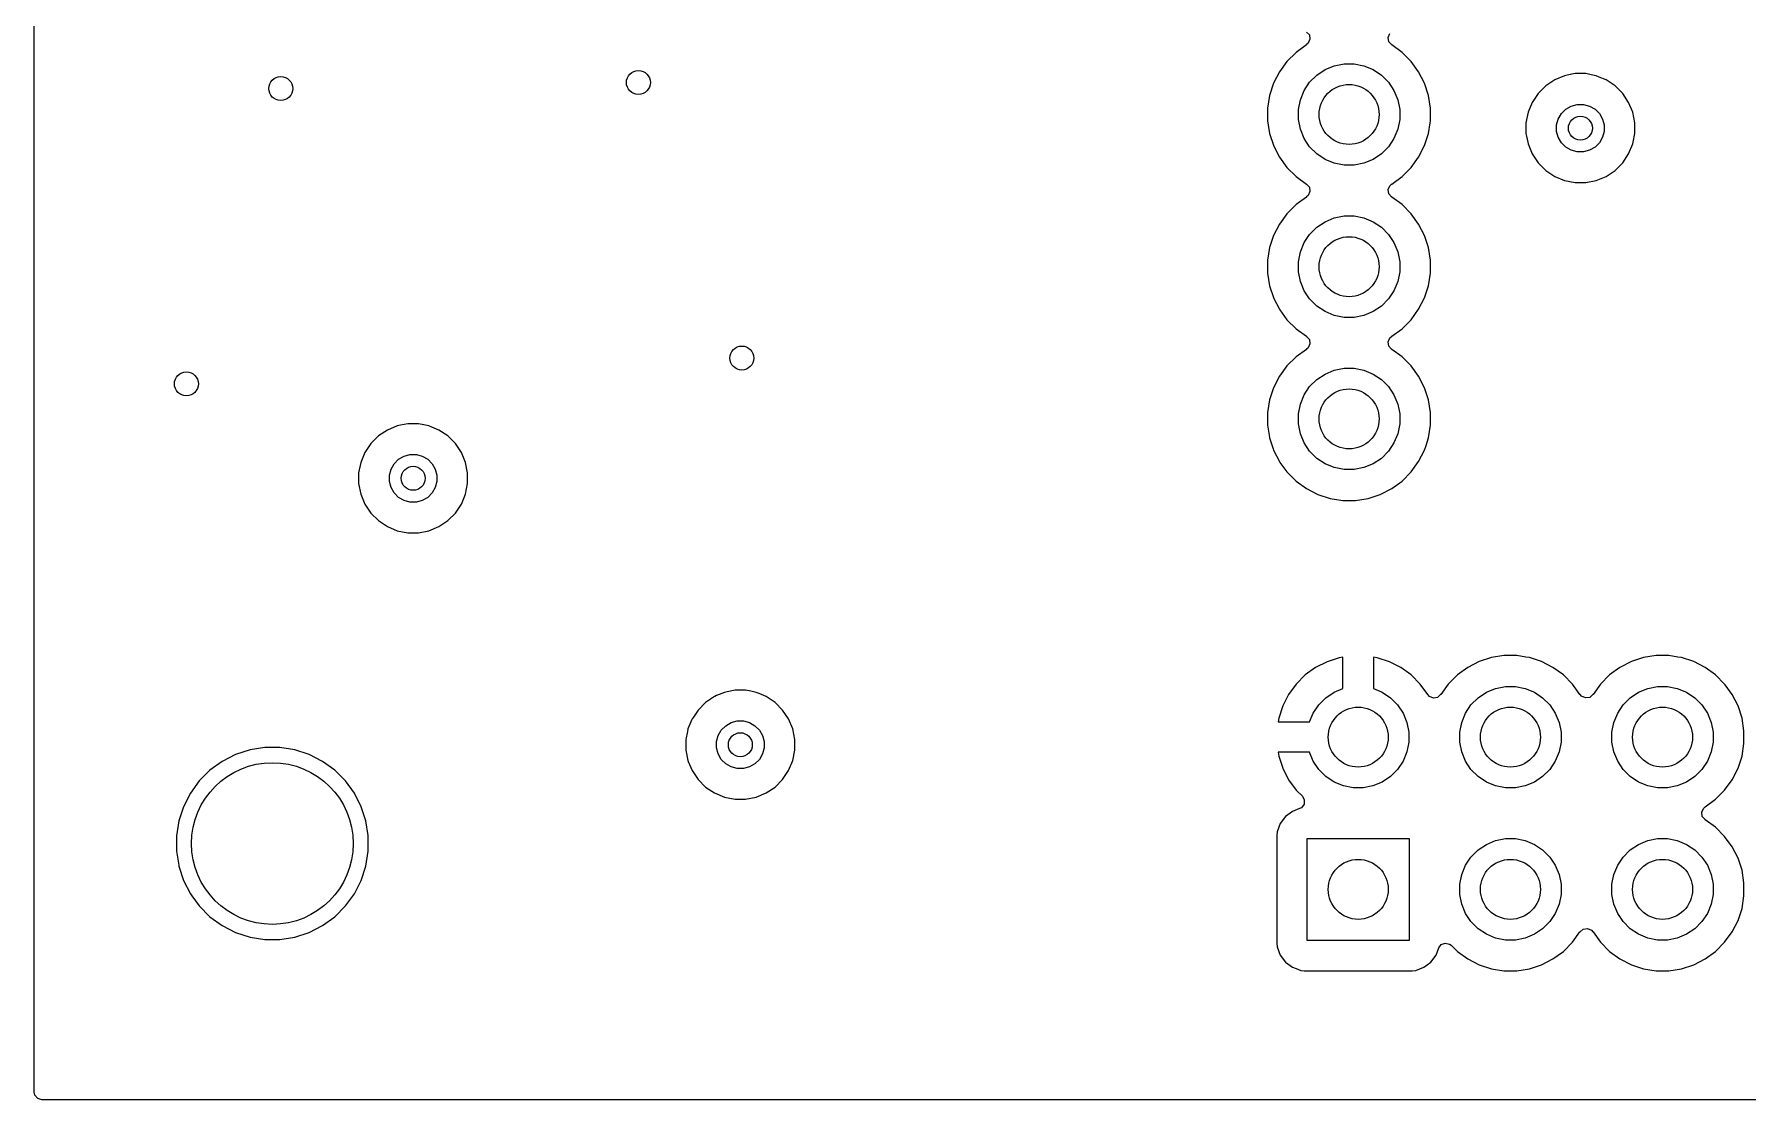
# Model space of a CAD drawing. Header units: inches. Extents: x 4.69 to 7.16, y -3.99 to -2.59.
# Drawn here: x 4.686 to 5.812, y -3.987 to -3.287 of the extents above; entities that cross this region are included whole.
import ezdxf

# ---------------------------------------------------------------- set-up
doc = ezdxf.new("R2010")
doc.units = ezdxf.units.IN
doc.header["$MEASUREMENT"] = 0
doc.layers.add('BLACK', color=250, linetype='CONTINUOUS')

msp = doc.modelspace()

# ---------------------------------------------------------------- linework, layer by layer
at = {"layer": 'BLACK', "linetype": 'CONTINUOUS'}
for p, q in [((4.686, -3.5755), (4.686, -3.1831)), ((5.5221, -3.2859), (5.5239, -3.2878)), ((5.5757, -3.2894), (5.5768, -3.2868)), ((5.522, -3.2943), (5.5152, -3.2992)), ((5.5221, -3.2941), (5.522, -3.2942)), ((5.522, -3.2942), (5.522, -3.2942)), ((5.522, -3.2942), (5.522, -3.2943)), ((5.5232, -3.2932), (5.5221, -3.2941)), ((5.5221, -3.2941), (5.5221, -3.2941)), ((5.5243, -3.2906), (5.5232, -3.2932)), ((5.5239, -3.2878), (5.5243, -3.2906)), ((5.5761, -3.2922), (5.5757, -3.2894)), ((5.5779, -3.2941), (5.5761, -3.2922)), ((5.578, -3.2942), (5.5779, -3.2941)), ((5.5779, -3.2941), (5.5779, -3.2941)), ((5.578, -3.2943), (5.578, -3.2942)), ((5.578, -3.2942), (5.578, -3.2942)), ((5.5848, -3.2992), (5.578, -3.2943)), ((5.578, -3.2943), (5.578, -3.2943)), ((5.5092, -3.3052), (5.5043, -3.312)), ((5.5152, -3.2992), (5.5092, -3.3052)), ((5.5092, -3.3052), (5.5092, -3.3052)), ((5.5152, -3.2992), (5.5152, -3.2992)), ((5.5342, -3.3105), (5.5403, -3.308)), ((5.5403, -3.308), (5.5467, -3.3067)), ((5.5467, -3.3067), (5.5533, -3.3067)), ((5.5533, -3.3067), (5.5597, -3.308)), ((5.5597, -3.308), (5.5658, -3.3105)), ((5.5908, -3.3052), (5.5848, -3.2992)), ((5.5848, -3.2992), (5.5848, -3.2992)), ((5.5848, -3.2992), (5.5848, -3.2992)), ((5.5957, -3.312), (5.5908, -3.3052)), ((5.5908, -3.3052), (5.5908, -3.3052)), ((5.5908, -3.3052), (5.5908, -3.3052)), ((5.5004, -3.3195), (5.4978, -3.3275)), ((5.5043, -3.312), (5.5004, -3.3195)), ((5.5004, -3.3195), (5.5004, -3.3195)), ((5.5205, -3.3242), (5.5241, -3.3188)), ((5.5241, -3.3188), (5.5288, -3.3141)), ((5.5288, -3.3141), (5.5342, -3.3105)), ((5.5658, -3.3105), (5.5712, -3.3141)), ((5.5712, -3.3141), (5.5759, -3.3188)), ((5.5759, -3.3188), (5.5795, -3.3242)), ((5.5996, -3.3195), (5.5957, -3.312)), ((5.6022, -3.3275), (5.5996, -3.3195)), ((5.6792, -3.3212), (5.6742, -3.3262)), ((5.6851, -3.3173), (5.6792, -3.3212)), ((5.6792, -3.3212), (5.6792, -3.3212)), ((5.6916, -3.3146), (5.6851, -3.3173)), ((5.6933, -3.3143), (5.6916, -3.3146)), ((5.6916, -3.3146), (5.6916, -3.3146)), ((5.6916, -3.3146), (5.6916, -3.3146)), ((5.6985, -3.3132), (5.6933, -3.3143)), ((5.7055, -3.3132), (5.6985, -3.3132)), ((5.6985, -3.3132), (5.6985, -3.3132)), ((5.709, -3.3139), (5.7055, -3.3132)), ((5.7055, -3.3132), (5.7055, -3.3132)), ((5.7124, -3.3146), (5.709, -3.3139)), ((5.7143, -3.3154), (5.7124, -3.3146)), ((5.7124, -3.3146), (5.7124, -3.3146)), ((5.7124, -3.3146), (5.7124, -3.3146)), ((5.7189, -3.3173), (5.7143, -3.3154)), ((5.7248, -3.3212), (5.7189, -3.3173)), ((5.7298, -3.3262), (5.7248, -3.3212)), ((5.4978, -3.3275), (5.4965, -3.3358)), ((5.4978, -3.3275), (5.4978, -3.3275)), ((5.4978, -3.3275), (5.4978, -3.3275)), ((5.5167, -3.3367), (5.518, -3.3303)), ((5.518, -3.3303), (5.5205, -3.3242)), ((5.5795, -3.3242), (5.582, -3.3303)), ((5.582, -3.3303), (5.5833, -3.3367)), ((5.6035, -3.3358), (5.6022, -3.3275)), ((5.6703, -3.3321), (5.6676, -3.3386)), ((5.6742, -3.3262), (5.6703, -3.3321)), ((5.6742, -3.3262), (5.6742, -3.3262)), ((5.7337, -3.3321), (5.7298, -3.3262)), ((5.7364, -3.3386), (5.7337, -3.3321)), ((5.4965, -3.3358), (5.4965, -3.3442)), ((5.5167, -3.3433), (5.5167, -3.3367)), ((5.518, -3.3497), (5.5167, -3.3433)), ((5.5833, -3.3433), (5.582, -3.3497)), ((5.5833, -3.3367), (5.5833, -3.3433)), ((5.6035, -3.3442), (5.6035, -3.3358)), ((5.6676, -3.3386), (5.6662, -3.3455)), ((5.6864, -3.3469), (5.6875, -3.343)), ((5.6875, -3.343), (5.6895, -3.3394)), ((5.6895, -3.3394), (5.6924, -3.3365)), ((5.6924, -3.3365), (5.696, -3.3345)), ((5.696, -3.3345), (5.6999, -3.3334)), ((5.6999, -3.3334), (5.7041, -3.3334)), ((5.7041, -3.3334), (5.708, -3.3345)), ((5.708, -3.3345), (5.7116, -3.3365)), ((5.7116, -3.3365), (5.7145, -3.3394)), ((5.7145, -3.3394), (5.7165, -3.343)), ((5.7165, -3.343), (5.7176, -3.3469)), ((5.7378, -3.3455), (5.7364, -3.3386)), ((5.4965, -3.3442), (5.4978, -3.3525)), ((5.4978, -3.3525), (5.4978, -3.3525)), ((5.4978, -3.3525), (5.5003, -3.3601)), ((5.5205, -3.3558), (5.518, -3.3497)), ((5.582, -3.3497), (5.5795, -3.3558)), ((5.5996, -3.3605), (5.6022, -3.3525)), ((5.6022, -3.3525), (5.6033, -3.3455)), ((5.6033, -3.3455), (5.6035, -3.3442)), ((5.6662, -3.3455), (5.6662, -3.3525)), ((5.6662, -3.3525), (5.6666, -3.3542)), ((5.6666, -3.3542), (5.6674, -3.3583)), ((5.6864, -3.3511), (5.6864, -3.3469)), ((5.6875, -3.355), (5.6864, -3.3511)), ((5.6895, -3.3586), (5.6875, -3.355)), ((5.7165, -3.355), (5.7145, -3.3586)), ((5.7176, -3.3511), (5.7165, -3.355)), ((5.7176, -3.3469), (5.7176, -3.3511)), ((5.7366, -3.3583), (5.7378, -3.3525)), ((5.7378, -3.3525), (5.7378, -3.3455)), ((5.5003, -3.3601), (5.5004, -3.3605)), ((5.5004, -3.3605), (5.5043, -3.368)), ((5.5241, -3.3612), (5.5205, -3.3558)), ((5.5288, -3.3659), (5.5241, -3.3612)), ((5.5342, -3.3695), (5.5288, -3.3659)), ((5.5712, -3.3659), (5.5658, -3.3695)), ((5.5759, -3.3612), (5.5712, -3.3659)), ((5.5795, -3.3558), (5.5759, -3.3612)), ((5.5957, -3.368), (5.5996, -3.3605)), ((5.6674, -3.3583), (5.6676, -3.3594)), ((5.6676, -3.3594), (5.6681, -3.3605)), ((5.6681, -3.3605), (5.6703, -3.3659)), ((5.6703, -3.3659), (5.6742, -3.3718)), ((5.6924, -3.3615), (5.6895, -3.3586)), ((5.696, -3.3635), (5.6924, -3.3615)), ((5.6999, -3.3646), (5.696, -3.3635)), ((5.7041, -3.3646), (5.6999, -3.3646)), ((5.708, -3.3635), (5.7041, -3.3646)), ((5.7116, -3.3615), (5.708, -3.3635)), ((5.7145, -3.3586), (5.7116, -3.3615)), ((5.7298, -3.3718), (5.7337, -3.3659)), ((5.7337, -3.3659), (5.7364, -3.3594)), ((5.7364, -3.3594), (5.7366, -3.3583)), ((5.5043, -3.368), (5.5092, -3.3748)), ((5.5092, -3.3748), (5.5092, -3.3748)), ((5.5092, -3.3748), (5.5092, -3.3748)), ((5.5092, -3.3748), (5.5152, -3.3808)), ((5.5403, -3.372), (5.5342, -3.3695)), ((5.5467, -3.3733), (5.5403, -3.372)), ((5.5533, -3.3733), (5.5467, -3.3733)), ((5.5597, -3.372), (5.5533, -3.3733)), ((5.5658, -3.3695), (5.5597, -3.372)), ((5.5848, -3.3808), (5.5908, -3.3748)), ((5.5908, -3.3748), (5.5957, -3.368)), ((5.6742, -3.3718), (5.6792, -3.3768)), ((5.6792, -3.3768), (5.6851, -3.3807)), ((5.7189, -3.3807), (5.7248, -3.3768)), ((5.7248, -3.3768), (5.7298, -3.3718)), ((5.5152, -3.3808), (5.5152, -3.3808)), ((5.5152, -3.3808), (5.5152, -3.3808)), ((5.5152, -3.3808), (5.522, -3.3857)), ((5.522, -3.3857), (5.522, -3.3857)), ((5.522, -3.3857), (5.522, -3.3858)), ((5.522, -3.3858), (5.522, -3.3858)), ((5.522, -3.3858), (5.5221, -3.3859)), ((5.5221, -3.3859), (5.5221, -3.3859)), ((5.5221, -3.3859), (5.5239, -3.3878)), ((5.5239, -3.3878), (5.5243, -3.3906)), ((5.5757, -3.3894), (5.5768, -3.3868)), ((5.5768, -3.3868), (5.5779, -3.3859)), ((5.5779, -3.3859), (5.578, -3.3858)), ((5.5779, -3.3859), (5.5779, -3.3859)), ((5.578, -3.3857), (5.5848, -3.3808)), ((5.578, -3.3858), (5.578, -3.3857)), ((5.578, -3.3857), (5.578, -3.3857)), ((5.578, -3.3858), (5.578, -3.3858)), ((5.6851, -3.3807), (5.6916, -3.3834)), ((5.6916, -3.3834), (5.6985, -3.3848)), ((5.6985, -3.3848), (5.6985, -3.3848)), ((5.6985, -3.3848), (5.7055, -3.3848)), ((5.7055, -3.3848), (5.7124, -3.3834)), ((5.7055, -3.3848), (5.7055, -3.3848)), ((5.7124, -3.3834), (5.7189, -3.3807)), ((5.5152, -3.3992), (5.5092, -3.4052)), ((5.522, -3.3943), (5.5152, -3.3992)), ((5.5152, -3.3992), (5.5152, -3.3992)), ((5.5221, -3.3941), (5.522, -3.3942)), ((5.522, -3.3942), (5.522, -3.3942)), ((5.522, -3.3942), (5.522, -3.3943)), ((5.5232, -3.3932), (5.5221, -3.3941)), ((5.5221, -3.3941), (5.5221, -3.3941)), ((5.5243, -3.3906), (5.5232, -3.3932)), ((5.5761, -3.3922), (5.5757, -3.3894)), ((5.5779, -3.3941), (5.5761, -3.3922)), ((5.578, -3.3942), (5.5779, -3.3941)), ((5.5779, -3.3941), (5.5779, -3.3941)), ((5.578, -3.3943), (5.578, -3.3942)), ((5.578, -3.3942), (5.578, -3.3942)), ((5.5848, -3.3992), (5.578, -3.3943)), ((5.578, -3.3943), (5.578, -3.3943)), ((5.5908, -3.4052), (5.5848, -3.3992)), ((5.5848, -3.3992), (5.5848, -3.3992)), ((5.5848, -3.3992), (5.5848, -3.3992)), ((5.5092, -3.4052), (5.5043, -3.412)), ((5.5092, -3.4052), (5.5092, -3.4052)), ((5.5288, -3.4141), (5.5342, -3.4105)), ((5.5342, -3.4105), (5.5403, -3.408)), ((5.5403, -3.408), (5.5467, -3.4067)), ((5.5467, -3.4067), (5.5533, -3.4067)), ((5.5533, -3.4067), (5.5597, -3.408)), ((5.5597, -3.408), (5.5658, -3.4105)), ((5.5658, -3.4105), (5.5712, -3.4141)), ((5.5957, -3.412), (5.5908, -3.4052)), ((5.5908, -3.4052), (5.5908, -3.4052)), ((5.5908, -3.4052), (5.5908, -3.4052)), ((5.5004, -3.4195), (5.4978, -3.4275)), ((5.5043, -3.412), (5.5004, -3.4195)), ((5.5004, -3.4195), (5.5004, -3.4195)), ((5.5205, -3.4242), (5.5241, -3.4188)), ((5.5241, -3.4188), (5.5288, -3.4141)), ((5.5712, -3.4141), (5.5759, -3.4188)), ((5.5759, -3.4188), (5.5795, -3.4242)), ((5.5996, -3.4195), (5.5957, -3.412)), ((5.6022, -3.4275), (5.5996, -3.4195)), ((5.4978, -3.4275), (5.4965, -3.4358)), ((5.4978, -3.4275), (5.4978, -3.4275)), ((5.4978, -3.4275), (5.4978, -3.4275)), ((5.5167, -3.4367), (5.518, -3.4303)), ((5.518, -3.4303), (5.5205, -3.4242)), ((5.5795, -3.4242), (5.582, -3.4303)), ((5.582, -3.4303), (5.5833, -3.4367)), ((5.6035, -3.4358), (5.6022, -3.4275)), ((5.4965, -3.4358), (5.4965, -3.4442)), ((5.4965, -3.4442), (5.4978, -3.4525)), ((5.5167, -3.4433), (5.5167, -3.4367)), ((5.518, -3.4497), (5.5167, -3.4433)), ((5.5833, -3.4433), (5.582, -3.4497)), ((5.5833, -3.4367), (5.5833, -3.4433)), ((5.6022, -3.4525), (5.6035, -3.4442)), ((5.6035, -3.4442), (5.6035, -3.4358)), ((5.4978, -3.4525), (5.4978, -3.4525)), ((5.4978, -3.4525), (5.5003, -3.4602)), ((5.5205, -3.4558), (5.518, -3.4497)), ((5.5241, -3.4612), (5.5205, -3.4558)), ((5.5795, -3.4558), (5.5759, -3.4612)), ((5.582, -3.4497), (5.5795, -3.4558)), ((5.5996, -3.4605), (5.6022, -3.4525)), ((5.5003, -3.4602), (5.5004, -3.4605)), ((5.5004, -3.4605), (5.5043, -3.468)), ((5.5288, -3.4659), (5.5241, -3.4612)), ((5.5342, -3.4695), (5.5288, -3.4659)), ((5.5712, -3.4659), (5.5658, -3.4695)), ((5.5759, -3.4612), (5.5712, -3.4659)), ((5.5957, -3.468), (5.5996, -3.4605)), ((5.5043, -3.468), (5.5043, -3.468)), ((5.5043, -3.468), (5.5044, -3.4683)), ((5.5044, -3.4683), (5.5092, -3.4748)), ((5.5092, -3.4748), (5.5092, -3.4748)), ((5.5092, -3.4748), (5.5092, -3.4748)), ((5.5092, -3.4748), (5.5152, -3.4808)), ((5.5403, -3.472), (5.5342, -3.4695)), ((5.5467, -3.4733), (5.5403, -3.472)), ((5.5533, -3.4733), (5.5467, -3.4733)), ((5.5597, -3.472), (5.5533, -3.4733)), ((5.5658, -3.4695), (5.5597, -3.472)), ((5.5848, -3.4808), (5.5908, -3.4748)), ((5.5908, -3.4748), (5.5957, -3.468)), ((5.5152, -3.4808), (5.5152, -3.4808)), ((5.5152, -3.4808), (5.5152, -3.4808)), ((5.5152, -3.4808), (5.522, -3.4857)), ((5.522, -3.4857), (5.522, -3.4857)), ((5.522, -3.4857), (5.522, -3.4858)), ((5.522, -3.4858), (5.522, -3.4858)), ((5.522, -3.4858), (5.5221, -3.4859)), ((5.5221, -3.4859), (5.5221, -3.4859)), ((5.5221, -3.4859), (5.5239, -3.4878)), ((5.5239, -3.4878), (5.5243, -3.4906)), ((5.5757, -3.4894), (5.5768, -3.4868)), ((5.5761, -3.4922), (5.5757, -3.4894)), ((5.5768, -3.4868), (5.5779, -3.4859)), ((5.5779, -3.4859), (5.578, -3.4858)), ((5.5779, -3.4859), (5.5779, -3.4859)), ((5.578, -3.4857), (5.5848, -3.4808)), ((5.578, -3.4858), (5.578, -3.4857)), ((5.578, -3.4857), (5.578, -3.4857)), ((5.578, -3.4858), (5.578, -3.4858)), ((5.5152, -3.4992), (5.5092, -3.5052)), ((5.522, -3.4943), (5.5152, -3.4992)), ((5.5152, -3.4992), (5.5152, -3.4992)), ((5.5221, -3.4941), (5.522, -3.4942)), ((5.522, -3.4942), (5.522, -3.4942)), ((5.522, -3.4942), (5.522, -3.4943)), ((5.5232, -3.4932), (5.5221, -3.4941)), ((5.5221, -3.4941), (5.5221, -3.4941)), ((5.5243, -3.4906), (5.5232, -3.4932)), ((5.5779, -3.4941), (5.5761, -3.4922)), ((5.578, -3.4942), (5.5779, -3.4941)), ((5.5779, -3.4941), (5.5779, -3.4941)), ((5.578, -3.4943), (5.578, -3.4942)), ((5.578, -3.4942), (5.578, -3.4942)), ((5.5848, -3.4992), (5.578, -3.4943)), ((5.578, -3.4943), (5.578, -3.4943)), ((5.5908, -3.5052), (5.5848, -3.4992)), ((5.5848, -3.4992), (5.5848, -3.4992)), ((5.5848, -3.4992), (5.5848, -3.4992)), ((5.5043, -3.512), (5.5004, -3.5195)), ((5.5092, -3.5052), (5.5043, -3.512)), ((5.5092, -3.5052), (5.5092, -3.5052)), ((5.5288, -3.5141), (5.5342, -3.5105)), ((5.5342, -3.5105), (5.5403, -3.508)), ((5.5403, -3.508), (5.5467, -3.5067)), ((5.5467, -3.5067), (5.5533, -3.5067)), ((5.5533, -3.5067), (5.5597, -3.508)), ((5.5597, -3.508), (5.5658, -3.5105)), ((5.5658, -3.5105), (5.5712, -3.5141)), ((5.5957, -3.512), (5.5908, -3.5052)), ((5.5908, -3.5052), (5.5908, -3.5052)), ((5.5908, -3.5052), (5.5908, -3.5052)), ((5.5996, -3.5195), (5.5957, -3.512)), ((5.5004, -3.5195), (5.4978, -3.5275)), ((5.5004, -3.5195), (5.5004, -3.5195)), ((5.5205, -3.5242), (5.5241, -3.5188)), ((5.5241, -3.5188), (5.5288, -3.5141)), ((5.5712, -3.5141), (5.5759, -3.5188)), ((5.5759, -3.5188), (5.5795, -3.5242)), ((5.6022, -3.5275), (5.5996, -3.5195)), ((5.4978, -3.5275), (5.4965, -3.5358)), ((5.4978, -3.5275), (5.4978, -3.5275)), ((5.4978, -3.5275), (5.4978, -3.5275)), ((5.5167, -3.5367), (5.518, -3.5303)), ((5.518, -3.5303), (5.5205, -3.5242)), ((5.5795, -3.5242), (5.582, -3.5303)), ((5.582, -3.5303), (5.5833, -3.5367)), ((5.6035, -3.5358), (5.6022, -3.5275)), ((4.9246, -3.5446), (4.9181, -3.5473)), ((4.9266, -3.5442), (4.9246, -3.5446)), ((4.9246, -3.5446), (4.9246, -3.5446)), ((4.9246, -3.5446), (4.9246, -3.5446)), ((4.9315, -3.5432), (4.9266, -3.5442)), ((4.9385, -3.5432), (4.9315, -3.5432)), ((4.9315, -3.5432), (4.9315, -3.5432)), ((4.942, -3.5439), (4.9385, -3.5432)), ((4.9385, -3.5432), (4.9385, -3.5432)), ((4.9454, -3.5446), (4.942, -3.5439)), ((4.9473, -3.5454), (4.9454, -3.5446)), ((4.9454, -3.5446), (4.9454, -3.5446)), ((4.9454, -3.5446), (4.9454, -3.5446)), ((4.9519, -3.5473), (4.9473, -3.5454)), ((5.4965, -3.5358), (5.4965, -3.5442)), ((5.4965, -3.5442), (5.4975, -3.5506)), ((5.5167, -3.5433), (5.5167, -3.5367)), ((5.518, -3.5497), (5.5167, -3.5433)), ((5.5833, -3.5433), (5.582, -3.5497)), ((5.5833, -3.5367), (5.5833, -3.5433)), ((5.6022, -3.5525), (5.6035, -3.5442)), ((5.6035, -3.5442), (5.6035, -3.5358)), ((4.9072, -3.5562), (4.9033, -3.5621)), ((4.9122, -3.5512), (4.9072, -3.5562)), ((4.9072, -3.5562), (4.9072, -3.5562)), ((4.9181, -3.5473), (4.9122, -3.5512)), ((4.9122, -3.5512), (4.9122, -3.5512)), ((4.9578, -3.5512), (4.9519, -3.5473)), ((4.9628, -3.5562), (4.9578, -3.5512)), ((4.9667, -3.5621), (4.9628, -3.5562)), ((5.4975, -3.5506), (5.4978, -3.5525)), ((5.4978, -3.5525), (5.5001, -3.5596)), ((5.5205, -3.5558), (5.518, -3.5497)), ((5.5241, -3.5612), (5.5205, -3.5558)), ((5.5795, -3.5558), (5.5759, -3.5612)), ((5.582, -3.5497), (5.5795, -3.5558)), ((5.5996, -3.5605), (5.6006, -3.5575)), ((5.6006, -3.5575), (5.6022, -3.5525)), ((4.9006, -3.5686), (4.8992, -3.5755)), ((4.9033, -3.5621), (4.9006, -3.5686)), ((4.9225, -3.5694), (4.9254, -3.5665)), ((4.9254, -3.5665), (4.929, -3.5645)), ((4.929, -3.5645), (4.9329, -3.5634)), ((4.9329, -3.5634), (4.9371, -3.5634)), ((4.9371, -3.5634), (4.941, -3.5645)), ((4.941, -3.5645), (4.9446, -3.5665)), ((4.9446, -3.5665), (4.9475, -3.5694)), ((4.9694, -3.5686), (4.9667, -3.5621)), ((4.9708, -3.5755), (4.9694, -3.5686)), ((5.5001, -3.5596), (5.5004, -3.5605)), ((5.5004, -3.5605), (5.5043, -3.568)), ((5.5043, -3.568), (5.5043, -3.568)), ((5.5043, -3.568), (5.5046, -3.5686)), ((5.5046, -3.5686), (5.5092, -3.5748)), ((5.5288, -3.5659), (5.5241, -3.5612)), ((5.5342, -3.5695), (5.5288, -3.5659)), ((5.5712, -3.5659), (5.5658, -3.5695)), ((5.5759, -3.5612), (5.5712, -3.5659)), ((5.5908, -3.5748), (5.5957, -3.568)), ((5.5957, -3.568), (5.5996, -3.5605)), ((4.686, -3.6785), (4.686, -3.5755)), ((4.8992, -3.5755), (4.8992, -3.5825)), ((4.8992, -3.5755), (4.8992, -3.5755)), ((4.9194, -3.5769), (4.9205, -3.573)), ((4.9194, -3.5811), (4.9194, -3.5769)), ((4.9205, -3.573), (4.9225, -3.5694)), ((4.9475, -3.5694), (4.9495, -3.573)), ((4.9495, -3.573), (4.9506, -3.5769)), ((4.9506, -3.5769), (4.9506, -3.5811)), ((4.9708, -3.5825), (4.9708, -3.5755)), ((5.5092, -3.5748), (5.5092, -3.5748)), ((5.5092, -3.5748), (5.5092, -3.5748)), ((5.5092, -3.5748), (5.5152, -3.5808)), ((5.5403, -3.572), (5.5342, -3.5695)), ((5.5467, -3.5733), (5.5403, -3.572)), ((5.5533, -3.5733), (5.5467, -3.5733)), ((5.5597, -3.572), (5.5533, -3.5733)), ((5.5658, -3.5695), (5.5597, -3.572)), ((5.5848, -3.5808), (5.5908, -3.5748)), ((4.8992, -3.5825), (4.9006, -3.5894)), ((4.9006, -3.5894), (4.9033, -3.5959)), ((4.9205, -3.585), (4.9194, -3.5811)), ((4.9225, -3.5886), (4.9205, -3.585)), ((4.9254, -3.5915), (4.9225, -3.5886)), ((4.929, -3.5935), (4.9254, -3.5915)), ((4.9446, -3.5915), (4.941, -3.5935)), ((4.9475, -3.5886), (4.9446, -3.5915)), ((4.9495, -3.585), (4.9475, -3.5886)), ((4.9506, -3.5811), (4.9495, -3.585)), ((4.9667, -3.5959), (4.9694, -3.5894)), ((4.9694, -3.5894), (4.9708, -3.5825)), ((5.5152, -3.5808), (5.5152, -3.5808)), ((5.5152, -3.5808), (5.5152, -3.5808)), ((5.5152, -3.5808), (5.522, -3.5857)), ((5.522, -3.5857), (5.5295, -3.5896)), ((5.5295, -3.5896), (5.5375, -3.5922)), ((5.5625, -3.5922), (5.5705, -3.5896)), ((5.5705, -3.5896), (5.578, -3.5857)), ((5.578, -3.5857), (5.5848, -3.5808)), ((4.9033, -3.5959), (4.9072, -3.6018)), ((4.9072, -3.6018), (4.9122, -3.6068)), ((4.9329, -3.5946), (4.929, -3.5935)), ((4.9371, -3.5946), (4.9329, -3.5946)), ((4.941, -3.5935), (4.9371, -3.5946)), ((4.9581, -3.6065), (4.9628, -3.6018)), ((4.9628, -3.6018), (4.9667, -3.5959)), ((5.5375, -3.5922), (5.5375, -3.5922)), ((5.5375, -3.5922), (5.5375, -3.5922)), ((5.5375, -3.5922), (5.5458, -3.5935)), ((5.5458, -3.5935), (5.5458, -3.5935)), ((5.5458, -3.5935), (5.5542, -3.5935)), ((5.5542, -3.5935), (5.5625, -3.5922)), ((5.5542, -3.5935), (5.5542, -3.5935)), ((4.9122, -3.6068), (4.9181, -3.6107)), ((4.9181, -3.6107), (4.9246, -3.6134)), ((4.9246, -3.6134), (4.9315, -3.6148)), ((4.9385, -3.6148), (4.9454, -3.6134)), ((4.9454, -3.6134), (4.9519, -3.6107)), ((4.9519, -3.6107), (4.9578, -3.6068)), ((4.9578, -3.6068), (4.9581, -3.6065)), ((4.9315, -3.6148), (4.9315, -3.6148)), ((4.9315, -3.6148), (4.9385, -3.6148)), ((4.9385, -3.6148), (4.9385, -3.6148)), ((4.686, -3.7505), (4.686, -3.6785)), ((5.528, -3.7033), (5.5212, -3.7082)), ((5.5355, -3.6995), (5.528, -3.7033)), ((5.5435, -3.6969), (5.5355, -3.6995)), ((5.5355, -3.6995), (5.5355, -3.6995)), ((5.546, -3.6965), (5.5435, -3.6969)), ((5.546, -3.7171), (5.546, -3.6965)), ((5.5685, -3.6969), (5.566, -3.6965)), ((5.566, -3.6965), (5.566, -3.7171)), ((5.5765, -3.6995), (5.5685, -3.6969)), ((5.584, -3.7033), (5.5765, -3.6995)), ((5.5765, -3.6995), (5.5765, -3.6995)), ((5.5908, -3.7082), (5.584, -3.7033)), ((5.628, -3.7033), (5.6212, -3.7082)), ((5.6355, -3.6994), (5.628, -3.7033)), ((5.6435, -3.6968), (5.6355, -3.6994)), ((5.6355, -3.6994), (5.6355, -3.6994)), ((5.6518, -3.6955), (5.6435, -3.6968)), ((5.6435, -3.6968), (5.6435, -3.6968)), ((5.6602, -3.6955), (5.6518, -3.6955)), ((5.6661, -3.6965), (5.6602, -3.6955)), ((5.6685, -3.6968), (5.6661, -3.6965)), ((5.6765, -3.6994), (5.6685, -3.6968)), ((5.6685, -3.6968), (5.6685, -3.6968)), ((5.684, -3.7033), (5.6765, -3.6994)), ((5.6765, -3.6994), (5.6765, -3.6994)), ((5.6765, -3.6994), (5.6765, -3.6994)), ((5.6908, -3.7082), (5.684, -3.7033)), ((5.728, -3.7033), (5.7212, -3.7082)), ((5.7355, -3.6994), (5.728, -3.7033)), ((5.7435, -3.6968), (5.7355, -3.6994)), ((5.7355, -3.6994), (5.7355, -3.6994)), ((5.7518, -3.6955), (5.7435, -3.6968)), ((5.7435, -3.6968), (5.7435, -3.6968)), ((5.7602, -3.6955), (5.7518, -3.6955)), ((5.7661, -3.6965), (5.7602, -3.6955)), ((5.7685, -3.6968), (5.7661, -3.6965)), ((5.7765, -3.6994), (5.7685, -3.6968)), ((5.7685, -3.6968), (5.7685, -3.6968)), ((5.784, -3.7033), (5.7765, -3.6994)), ((5.7765, -3.6994), (5.7765, -3.6994)), ((5.7765, -3.6994), (5.7765, -3.6994)), ((5.7908, -3.7082), (5.784, -3.7033)), ((5.5152, -3.7142), (5.5103, -3.721)), ((5.5212, -3.7082), (5.5152, -3.7142)), ((5.5968, -3.7142), (5.5908, -3.7082)), ((5.6017, -3.721), (5.5968, -3.7142)), ((5.6152, -3.7142), (5.6103, -3.721)), ((5.6212, -3.7082), (5.6152, -3.7142)), ((5.6152, -3.7142), (5.6152, -3.7142)), ((5.6212, -3.7082), (5.6212, -3.7082)), ((5.6968, -3.7142), (5.6908, -3.7082)), ((5.6908, -3.7082), (5.6908, -3.7082)), ((5.6908, -3.7082), (5.6908, -3.7082)), ((5.7017, -3.721), (5.6968, -3.7142)), ((5.6968, -3.7142), (5.6968, -3.7142)), ((5.6968, -3.7142), (5.6968, -3.7142)), ((5.7152, -3.7142), (5.7103, -3.721)), ((5.7212, -3.7082), (5.7152, -3.7142)), ((5.7152, -3.7142), (5.7152, -3.7142)), ((5.7212, -3.7082), (5.7212, -3.7082)), ((5.7968, -3.7142), (5.7908, -3.7082)), ((5.7908, -3.7082), (5.7908, -3.7082)), ((5.7908, -3.7082), (5.7908, -3.7082)), ((5.7971, -3.7146), (5.7968, -3.7142)), ((5.7968, -3.7142), (5.7968, -3.7142)), ((5.7968, -3.7142), (5.7968, -3.7142)), ((5.8017, -3.721), (5.7971, -3.7146)), ((5.1272, -3.7262), (5.1222, -3.7312)), ((5.1331, -3.7223), (5.1272, -3.7262)), ((5.1272, -3.7262), (5.1272, -3.7262)), ((5.1332, -3.7223), (5.1331, -3.7223)), ((5.1344, -3.7217), (5.1332, -3.7223)), ((5.1396, -3.7196), (5.1344, -3.7217)), ((5.1413, -3.7193), (5.1396, -3.7196)), ((5.1396, -3.7196), (5.1396, -3.7196)), ((5.1396, -3.7196), (5.1396, -3.7196)), ((5.1465, -3.7182), (5.1413, -3.7193)), ((5.1535, -3.7182), (5.1465, -3.7182)), ((5.1465, -3.7182), (5.1465, -3.7182)), ((5.157, -3.7189), (5.1535, -3.7182)), ((5.1535, -3.7182), (5.1535, -3.7182)), ((5.1604, -3.7196), (5.157, -3.7189)), ((5.1623, -3.7204), (5.1604, -3.7196)), ((5.1604, -3.7196), (5.1604, -3.7196)), ((5.1604, -3.7196), (5.1604, -3.7196)), ((5.1669, -3.7223), (5.1623, -3.7204)), ((5.1728, -3.7262), (5.1669, -3.7223)), ((5.1778, -3.7312), (5.1728, -3.7262)), ((5.5103, -3.721), (5.5065, -3.7285)), ((5.5301, -3.7278), (5.5348, -3.7231)), ((5.5348, -3.7231), (5.5402, -3.7195)), ((5.5402, -3.7195), (5.546, -3.7171)), ((5.566, -3.7171), (5.5718, -3.7195)), ((5.5718, -3.7195), (5.5772, -3.7231)), ((5.5772, -3.7231), (5.5819, -3.7278)), ((5.6018, -3.721), (5.6017, -3.721)), ((5.6018, -3.7211), (5.6018, -3.721)), ((5.6028, -3.7223), (5.6018, -3.7211)), ((5.6018, -3.7211), (5.6018, -3.7211)), ((5.6018, -3.7211), (5.6018, -3.7211)), ((5.6054, -3.7234), (5.6028, -3.7223)), ((5.6081, -3.7229), (5.6054, -3.7234)), ((5.6101, -3.7211), (5.6081, -3.7229)), ((5.6102, -3.721), (5.6101, -3.7211)), ((5.6101, -3.7211), (5.6101, -3.7211)), ((5.6103, -3.721), (5.6102, -3.721)), ((5.6102, -3.721), (5.6102, -3.721)), ((5.6301, -3.7278), (5.6348, -3.7231)), ((5.6348, -3.7231), (5.6402, -3.7195)), ((5.6402, -3.7195), (5.6463, -3.717)), ((5.6463, -3.717), (5.6527, -3.7157)), ((5.6527, -3.7157), (5.6593, -3.7157)), ((5.6593, -3.7157), (5.6657, -3.717)), ((5.6657, -3.717), (5.6718, -3.7195)), ((5.6718, -3.7195), (5.6772, -3.7231)), ((5.6772, -3.7231), (5.6819, -3.7278)), ((5.7018, -3.721), (5.7017, -3.721)), ((5.7017, -3.721), (5.7017, -3.721)), ((5.7019, -3.7211), (5.7018, -3.721)), ((5.7018, -3.721), (5.7018, -3.721)), ((5.7028, -3.7222), (5.7019, -3.7211)), ((5.7019, -3.7211), (5.7019, -3.7211)), ((5.7054, -3.7233), (5.7028, -3.7222)), ((5.7082, -3.7229), (5.7054, -3.7233)), ((5.7101, -3.7211), (5.7082, -3.7229)), ((5.7102, -3.721), (5.7101, -3.7211)), ((5.7101, -3.7211), (5.7101, -3.7211)), ((5.7103, -3.721), (5.7102, -3.721)), ((5.7102, -3.721), (5.7102, -3.721)), ((5.7301, -3.7278), (5.7348, -3.7231)), ((5.7348, -3.7231), (5.7402, -3.7195)), ((5.7402, -3.7195), (5.7463, -3.717)), ((5.7463, -3.717), (5.7527, -3.7157)), ((5.7527, -3.7157), (5.7593, -3.7157)), ((5.7593, -3.7157), (5.7657, -3.717)), ((5.7657, -3.717), (5.7718, -3.7195)), ((5.7718, -3.7195), (5.7772, -3.7231)), ((5.7772, -3.7231), (5.7819, -3.7278)), ((5.8056, -3.7285), (5.8017, -3.721)), ((5.1181, -3.7375), (5.1156, -3.7436)), ((5.1183, -3.7371), (5.1181, -3.7375)), ((5.1187, -3.7365), (5.1183, -3.7371)), ((5.1222, -3.7312), (5.1187, -3.7365)), ((5.1222, -3.7312), (5.1222, -3.7312)), ((5.1817, -3.7371), (5.1778, -3.7312)), ((5.1844, -3.7436), (5.1817, -3.7371)), ((5.5039, -3.7365), (5.5035, -3.739)), ((5.5065, -3.7285), (5.5039, -3.7365)), ((5.5065, -3.7285), (5.5065, -3.7285)), ((5.5241, -3.739), (5.5265, -3.7332)), ((5.5265, -3.7332), (5.5301, -3.7278)), ((5.5819, -3.7278), (5.5855, -3.7332)), ((5.5855, -3.7332), (5.588, -3.7393)), ((5.624, -3.7393), (5.6265, -3.7332)), ((5.6265, -3.7332), (5.6301, -3.7278)), ((5.6819, -3.7278), (5.6855, -3.7332)), ((5.6855, -3.7332), (5.688, -3.7393)), ((5.724, -3.7393), (5.7265, -3.7332)), ((5.7265, -3.7332), (5.7301, -3.7278)), ((5.7819, -3.7278), (5.7855, -3.7332)), ((5.7855, -3.7332), (5.788, -3.7393)), ((5.8082, -3.7365), (5.8056, -3.7285)), ((5.8095, -3.7448), (5.8082, -3.7365)), ((5.1153, -3.7453), (5.1142, -3.7505)), ((5.1156, -3.7436), (5.1153, -3.7453)), ((5.1156, -3.7436), (5.1156, -3.7436)), ((5.1156, -3.7436), (5.1156, -3.7436)), ((5.1344, -3.7519), (5.1355, -3.748)), ((5.1355, -3.748), (5.1375, -3.7444)), ((5.1375, -3.7444), (5.1404, -3.7415)), ((5.1404, -3.7415), (5.144, -3.7395)), ((5.144, -3.7395), (5.1479, -3.7384)), ((5.1479, -3.7384), (5.1521, -3.7384)), ((5.1521, -3.7384), (5.156, -3.7395)), ((5.156, -3.7395), (5.1596, -3.7415)), ((5.1596, -3.7415), (5.1625, -3.7444)), ((5.1625, -3.7444), (5.1645, -3.748)), ((5.1645, -3.748), (5.1656, -3.7519)), ((5.1858, -3.7505), (5.1844, -3.7436)), ((5.5035, -3.739), (5.5241, -3.739)), ((5.588, -3.7393), (5.5893, -3.7457)), ((5.5893, -3.7457), (5.5893, -3.7523)), ((5.6227, -3.7457), (5.624, -3.7393)), ((5.6227, -3.7523), (5.6227, -3.7457)), ((5.688, -3.7393), (5.6893, -3.7457)), ((5.6893, -3.7457), (5.6893, -3.7523)), ((5.7227, -3.7457), (5.724, -3.7393)), ((5.7227, -3.7523), (5.7227, -3.7457)), ((5.788, -3.7393), (5.7893, -3.7457)), ((5.7893, -3.7457), (5.7893, -3.7523)), ((5.8095, -3.7532), (5.8095, -3.7448)), ((4.686, -3.8139), (4.686, -3.7505)), ((4.8183, -3.7605), (4.8095, -3.765)), ((4.8278, -3.7574), (4.8183, -3.7605)), ((4.8183, -3.7605), (4.8183, -3.7605)), ((4.8376, -3.7559), (4.8278, -3.7574)), ((4.8278, -3.7574), (4.8278, -3.7574)), ((4.8475, -3.7559), (4.8376, -3.7559)), ((4.8573, -3.7574), (4.8475, -3.7559)), ((4.8667, -3.7605), (4.8573, -3.7574)), ((4.8573, -3.7574), (4.8573, -3.7574)), ((4.8573, -3.7574), (4.8573, -3.7574)), ((4.8755, -3.765), (4.8667, -3.7605)), ((4.8667, -3.7605), (4.8667, -3.7605)), ((4.8667, -3.7605), (4.8667, -3.7605)), ((5.1142, -3.7505), (5.1142, -3.7575)), ((5.1142, -3.7575), (5.1156, -3.7644)), ((5.1344, -3.7561), (5.1344, -3.7519)), ((5.1355, -3.76), (5.1344, -3.7561)), ((5.1375, -3.7636), (5.1355, -3.76)), ((5.1645, -3.76), (5.1625, -3.7636)), ((5.1656, -3.7561), (5.1645, -3.76)), ((5.1656, -3.7519), (5.1656, -3.7561)), ((5.1844, -3.7644), (5.1858, -3.7575)), ((5.1858, -3.7575), (5.1858, -3.7505)), ((5.5241, -3.759), (5.5035, -3.759)), ((5.5035, -3.759), (5.5039, -3.7615)), ((5.5265, -3.7648), (5.5241, -3.759)), ((5.588, -3.7587), (5.5855, -3.7648)), ((5.5893, -3.7523), (5.588, -3.7587)), ((5.624, -3.7587), (5.6227, -3.7523)), ((5.6265, -3.7648), (5.624, -3.7587)), ((5.688, -3.7587), (5.6855, -3.7648)), ((5.6893, -3.7523), (5.688, -3.7587)), ((5.724, -3.7587), (5.7227, -3.7523)), ((5.7265, -3.7648), (5.724, -3.7587)), ((5.788, -3.7587), (5.7855, -3.7648)), ((5.7893, -3.7523), (5.788, -3.7587)), ((5.8082, -3.7615), (5.8095, -3.7532)), ((4.8015, -3.7708), (4.7945, -3.7778)), ((4.8095, -3.765), (4.8015, -3.7708)), ((4.8015, -3.7708), (4.8015, -3.7708)), ((4.8836, -3.7708), (4.8755, -3.765)), ((4.8906, -3.7778), (4.8836, -3.7708)), ((4.8836, -3.7708), (4.8836, -3.7708)), ((4.8836, -3.7708), (4.8836, -3.7708)), ((5.1156, -3.7644), (5.1158, -3.765)), ((5.1158, -3.765), (5.1183, -3.7709)), ((5.1183, -3.7709), (5.1222, -3.7768)), ((5.1404, -3.7665), (5.1375, -3.7636)), ((5.144, -3.7685), (5.1404, -3.7665)), ((5.1479, -3.7696), (5.144, -3.7685)), ((5.1521, -3.7696), (5.1479, -3.7696)), ((5.156, -3.7685), (5.1521, -3.7696)), ((5.1596, -3.7665), (5.156, -3.7685)), ((5.1625, -3.7636), (5.1596, -3.7665)), ((5.1778, -3.7768), (5.1817, -3.7709)), ((5.1817, -3.7709), (5.1844, -3.7644)), ((5.5039, -3.7615), (5.5065, -3.7695)), ((5.5065, -3.7695), (5.5065, -3.7695)), ((5.5065, -3.7695), (5.5103, -3.777)), ((5.5301, -3.7702), (5.5265, -3.7648)), ((5.5348, -3.7749), (5.5301, -3.7702)), ((5.5819, -3.7702), (5.5772, -3.7749)), ((5.5855, -3.7648), (5.5819, -3.7702)), ((5.6301, -3.7702), (5.6265, -3.7648)), ((5.6348, -3.7749), (5.6301, -3.7702)), ((5.6819, -3.7702), (5.6772, -3.7749)), ((5.6855, -3.7648), (5.6819, -3.7702)), ((5.7301, -3.7702), (5.7265, -3.7648)), ((5.7348, -3.7749), (5.7301, -3.7702)), ((5.7819, -3.7702), (5.7772, -3.7749)), ((5.7855, -3.7648), (5.7819, -3.7702)), ((5.8017, -3.777), (5.8056, -3.7695)), ((5.8056, -3.7695), (5.8082, -3.7615)), ((4.7945, -3.7778), (4.7886, -3.7859)), ((4.7945, -3.7778), (4.7945, -3.7778)), ((4.8964, -3.7859), (4.8906, -3.7778)), ((4.8906, -3.7778), (4.8906, -3.7778)), ((4.8906, -3.7778), (4.8906, -3.7778)), ((5.1222, -3.7768), (5.1272, -3.7818)), ((5.1272, -3.7818), (5.1331, -3.7857)), ((5.1669, -3.7857), (5.1728, -3.7818)), ((5.1728, -3.7818), (5.1778, -3.7768)), ((5.5103, -3.777), (5.5152, -3.7838)), ((5.5402, -3.7785), (5.5348, -3.7749)), ((5.5463, -3.781), (5.5402, -3.7785)), ((5.5527, -3.7823), (5.5463, -3.781)), ((5.5593, -3.7823), (5.5527, -3.7823)), ((5.5657, -3.781), (5.5593, -3.7823)), ((5.5718, -3.7785), (5.5657, -3.781)), ((5.5772, -3.7749), (5.5718, -3.7785)), ((5.6402, -3.7785), (5.6348, -3.7749)), ((5.6463, -3.781), (5.6402, -3.7785)), ((5.6527, -3.7823), (5.6463, -3.781)), ((5.6593, -3.7823), (5.6527, -3.7823)), ((5.6657, -3.781), (5.6593, -3.7823)), ((5.6718, -3.7785), (5.6657, -3.781)), ((5.6772, -3.7749), (5.6718, -3.7785)), ((5.7402, -3.7785), (5.7348, -3.7749)), ((5.7463, -3.781), (5.7402, -3.7785)), ((5.7527, -3.7823), (5.7463, -3.781)), ((5.7593, -3.7823), (5.7527, -3.7823)), ((5.7657, -3.781), (5.7593, -3.7823)), ((5.7718, -3.7785), (5.7657, -3.781)), ((5.7772, -3.7749), (5.7718, -3.7785)), ((5.7968, -3.7838), (5.8017, -3.777)), ((4.7886, -3.7859), (4.7841, -3.7947)), ((4.9009, -3.7947), (4.8964, -3.7859)), ((5.1331, -3.7857), (5.1396, -3.7884)), ((5.1396, -3.7884), (5.1465, -3.7898)), ((5.1465, -3.7898), (5.1465, -3.7898)), ((5.1465, -3.7898), (5.1535, -3.7898)), ((5.1535, -3.7898), (5.1604, -3.7884)), ((5.1535, -3.7898), (5.1535, -3.7898)), ((5.1604, -3.7884), (5.1669, -3.7857)), ((5.5152, -3.7838), (5.5193, -3.7879)), ((5.5204, -3.7931), (5.5187, -3.7954)), ((5.5193, -3.7879), (5.5206, -3.7903)), ((5.5206, -3.7903), (5.5204, -3.7931)), ((5.784, -3.7947), (5.7908, -3.7898)), ((5.7908, -3.7898), (5.7968, -3.7838)), ((4.7811, -3.8041), (4.7795, -3.8139)), ((4.7841, -3.7947), (4.7811, -3.8041)), ((4.7811, -3.8041), (4.7811, -3.8041)), ((4.7811, -3.8041), (4.7811, -3.8041)), ((4.7841, -3.7947), (4.7841, -3.7947)), ((4.904, -3.8041), (4.9009, -3.7947)), ((4.9055, -3.8136), (4.904, -3.8041)), ((5.5082, -3.8012), (5.5048, -3.8058)), ((5.5128, -3.7978), (5.5082, -3.8012)), ((5.5175, -3.796), (5.5128, -3.7978)), ((5.5128, -3.7978), (5.5128, -3.7978)), ((5.5187, -3.7954), (5.5175, -3.796)), ((5.7817, -3.7984), (5.7828, -3.7958)), ((5.7821, -3.8012), (5.7817, -3.7984)), ((5.7839, -3.8031), (5.7821, -3.8012)), ((5.7828, -3.7958), (5.7839, -3.7949)), ((5.7839, -3.7949), (5.784, -3.7948)), ((5.7839, -3.7949), (5.7839, -3.7949)), ((5.784, -3.8032), (5.7839, -3.8031)), ((5.7839, -3.8031), (5.7839, -3.8031)), ((5.784, -3.7948), (5.784, -3.7947)), ((5.784, -3.7947), (5.784, -3.7947)), ((5.784, -3.7948), (5.784, -3.7948)), ((5.784, -3.8033), (5.784, -3.8032)), ((5.784, -3.8032), (5.784, -3.8032)), ((5.7908, -3.8082), (5.784, -3.8033)), ((5.784, -3.8033), (5.784, -3.8033)), ((4.686, -3.9822), (4.686, -3.8139)), ((4.7795, -3.8139), (4.7795, -3.8239)), ((4.9055, -3.8139), (4.9055, -3.8136)), ((4.9055, -3.8239), (4.9055, -3.8139)), ((5.5028, -3.8112), (5.5025, -3.8136)), ((5.5025, -3.8136), (5.5025, -3.8844)), ((5.5048, -3.8058), (5.5028, -3.8112)), ((5.5028, -3.8112), (5.5028, -3.8112)), ((5.5048, -3.8058), (5.5048, -3.8058)), ((5.5225, -3.8825), (5.5225, -3.8155)), ((5.5225, -3.8155), (5.5895, -3.8155)), ((5.5895, -3.8155), (5.5895, -3.8825)), ((5.6463, -3.817), (5.6527, -3.8157)), ((5.6527, -3.8157), (5.6593, -3.8157)), ((5.6593, -3.8157), (5.6657, -3.817)), ((5.7463, -3.817), (5.7527, -3.8157)), ((5.7527, -3.8157), (5.7593, -3.8157)), ((5.7593, -3.8157), (5.7657, -3.817)), ((5.7968, -3.8142), (5.7908, -3.8082)), ((5.7908, -3.8082), (5.7908, -3.8082)), ((5.7908, -3.8082), (5.7908, -3.8082)), ((5.8017, -3.821), (5.7968, -3.8142)), ((5.7968, -3.8142), (5.7968, -3.8142)), ((5.7968, -3.8142), (5.7968, -3.8142)), ((4.7795, -3.8239), (4.781, -3.8332)), ((4.904, -3.8337), (4.9055, -3.8239)), ((5.6265, -3.8332), (5.6301, -3.8278)), ((5.6301, -3.8278), (5.6348, -3.8231)), ((5.6348, -3.8231), (5.6402, -3.8195)), ((5.6402, -3.8195), (5.6463, -3.817)), ((5.6657, -3.817), (5.6718, -3.8195)), ((5.6718, -3.8195), (5.6772, -3.8231)), ((5.6772, -3.8231), (5.6819, -3.8278)), ((5.6819, -3.8278), (5.6855, -3.8332)), ((5.7265, -3.8332), (5.7301, -3.8278)), ((5.7301, -3.8278), (5.7348, -3.8231)), ((5.7348, -3.8231), (5.7402, -3.8195)), ((5.7402, -3.8195), (5.7463, -3.817)), ((5.7657, -3.817), (5.7718, -3.8195)), ((5.7718, -3.8195), (5.7772, -3.8231)), ((5.7772, -3.8231), (5.7819, -3.8278)), ((5.7819, -3.8278), (5.7855, -3.8332)), ((5.8056, -3.8285), (5.8017, -3.821)), ((4.781, -3.8332), (4.7811, -3.8337)), ((4.7811, -3.8337), (4.7841, -3.8431)), ((4.9009, -3.8431), (4.904, -3.8337)), ((5.6227, -3.8457), (5.624, -3.8393)), ((5.624, -3.8393), (5.6265, -3.8332)), ((5.6855, -3.8332), (5.688, -3.8393)), ((5.688, -3.8393), (5.6893, -3.8457)), ((5.7227, -3.8457), (5.724, -3.8393)), ((5.724, -3.8393), (5.7265, -3.8332)), ((5.7855, -3.8332), (5.788, -3.8393)), ((5.788, -3.8393), (5.7893, -3.8457)), ((5.8082, -3.8365), (5.8056, -3.8285)), ((5.8095, -3.8448), (5.8082, -3.8365)), ((4.7841, -3.8431), (4.7841, -3.8431)), ((4.7841, -3.8431), (4.7886, -3.8519)), ((4.8964, -3.8519), (4.9009, -3.8431)), ((5.6227, -3.8523), (5.6227, -3.8457)), ((5.6893, -3.8457), (5.6893, -3.8523)), ((5.7227, -3.8523), (5.7227, -3.8457)), ((5.7893, -3.8457), (5.7893, -3.8523)), ((5.8095, -3.8532), (5.8095, -3.8448)), ((4.7886, -3.8519), (4.7886, -3.8519)), ((4.7886, -3.8519), (4.7896, -3.8532)), ((4.7896, -3.8532), (4.7945, -3.8599)), ((4.7945, -3.8599), (4.7945, -3.8599)), ((4.7945, -3.8599), (4.7945, -3.8599)), ((4.7945, -3.8599), (4.8015, -3.867)), ((4.8836, -3.867), (4.8906, -3.8599)), ((4.8906, -3.8599), (4.8964, -3.8519)), ((5.624, -3.8587), (5.6227, -3.8523)), ((5.6265, -3.8648), (5.624, -3.8587)), ((5.688, -3.8587), (5.6855, -3.8648)), ((5.6893, -3.8523), (5.688, -3.8587)), ((5.724, -3.8587), (5.7227, -3.8523)), ((5.7265, -3.8648), (5.724, -3.8587)), ((5.788, -3.8587), (5.7855, -3.8648)), ((5.7893, -3.8523), (5.788, -3.8587)), ((5.8056, -3.8695), (5.8082, -3.8615)), ((5.8082, -3.8615), (5.8095, -3.8532)), ((4.8015, -3.867), (4.8015, -3.867)), ((4.8015, -3.867), (4.8015, -3.867)), ((4.8015, -3.867), (4.8095, -3.8728)), ((4.8095, -3.8728), (4.8183, -3.8773)), ((4.8667, -3.8773), (4.8755, -3.8728)), ((4.8755, -3.8728), (4.8836, -3.867)), ((5.6301, -3.8702), (5.6265, -3.8648)), ((5.6348, -3.8749), (5.6301, -3.8702)), ((5.6819, -3.8702), (5.6772, -3.8749)), ((5.6855, -3.8648), (5.6819, -3.8702)), ((5.7301, -3.8702), (5.7265, -3.8648)), ((5.7348, -3.8749), (5.7301, -3.8702)), ((5.7819, -3.8702), (5.7772, -3.8749)), ((5.7855, -3.8648), (5.7819, -3.8702)), ((5.8017, -3.877), (5.8056, -3.8695)), ((4.8183, -3.8773), (4.8278, -3.8804)), ((4.8278, -3.8804), (4.8376, -3.8819)), ((4.8376, -3.8819), (4.8376, -3.8819)), ((4.8376, -3.8819), (4.8475, -3.8819)), ((4.8475, -3.8819), (4.8573, -3.8804)), ((4.8475, -3.8819), (4.8475, -3.8819)), ((4.8573, -3.8804), (4.8667, -3.8773)), ((5.5025, -3.8844), (5.5028, -3.8868)), ((5.5895, -3.8825), (5.5225, -3.8825)), ((5.6106, -3.8853), (5.6132, -3.8843)), ((5.6132, -3.8843), (5.616, -3.8849)), ((5.6402, -3.8785), (5.6348, -3.8749)), ((5.6463, -3.881), (5.6402, -3.8785)), ((5.6527, -3.8823), (5.6463, -3.881)), ((5.6593, -3.8823), (5.6527, -3.8823)), ((5.6657, -3.881), (5.6593, -3.8823)), ((5.6718, -3.8785), (5.6657, -3.881)), ((5.6772, -3.8749), (5.6718, -3.8785)), ((5.6908, -3.8898), (5.6968, -3.8838)), ((5.6968, -3.8838), (5.7017, -3.877)), ((5.7017, -3.877), (5.7017, -3.877)), ((5.7017, -3.877), (5.7018, -3.877)), ((5.7018, -3.877), (5.7019, -3.8769)), ((5.7018, -3.877), (5.7018, -3.877)), ((5.7019, -3.8769), (5.7038, -3.8751)), ((5.7019, -3.8769), (5.7019, -3.8769)), ((5.7038, -3.8751), (5.7066, -3.8747)), ((5.7066, -3.8747), (5.7092, -3.8758)), ((5.7092, -3.8758), (5.7101, -3.8769)), ((5.7101, -3.8769), (5.7101, -3.8769)), ((5.7101, -3.8769), (5.7102, -3.877)), ((5.7102, -3.877), (5.7102, -3.877)), ((5.7102, -3.877), (5.7103, -3.877)), ((5.7103, -3.877), (5.7103, -3.877)), ((5.7103, -3.877), (5.7152, -3.8838)), ((5.7152, -3.8838), (5.7152, -3.8838)), ((5.7152, -3.8838), (5.7152, -3.8838)), ((5.7152, -3.8838), (5.7212, -3.8898)), ((5.7402, -3.8785), (5.7348, -3.8749)), ((5.7463, -3.881), (5.7402, -3.8785)), ((5.7527, -3.8823), (5.7463, -3.881)), ((5.7593, -3.8823), (5.7527, -3.8823)), ((5.7657, -3.881), (5.7593, -3.8823)), ((5.7718, -3.8785), (5.7657, -3.881)), ((5.7772, -3.8749), (5.7718, -3.8785)), ((5.7908, -3.8898), (5.7968, -3.8838)), ((5.7968, -3.8838), (5.8017, -3.877)), ((5.5028, -3.8868), (5.5028, -3.8868)), ((5.5028, -3.8868), (5.5048, -3.8922)), ((5.5048, -3.8922), (5.5048, -3.8922)), ((5.5048, -3.8922), (5.5082, -3.8968)), ((5.6038, -3.8968), (5.6072, -3.8922)), ((5.6072, -3.8922), (5.6089, -3.8875)), ((5.6072, -3.8922), (5.6072, -3.8922)), ((5.6072, -3.8922), (5.6072, -3.8922)), ((5.6089, -3.8875), (5.6106, -3.8853)), ((5.616, -3.8849), (5.6171, -3.8857)), ((5.6171, -3.8857), (5.6212, -3.8898)), ((5.6212, -3.8898), (5.6212, -3.8898)), ((5.6212, -3.8898), (5.6212, -3.8898)), ((5.6212, -3.8898), (5.628, -3.8947)), ((5.628, -3.8947), (5.6355, -3.8986)), ((5.6765, -3.8986), (5.684, -3.8947)), ((5.684, -3.8947), (5.6908, -3.8898)), ((5.7212, -3.8898), (5.7212, -3.8898)), ((5.7212, -3.8898), (5.7212, -3.8898)), ((5.7212, -3.8898), (5.728, -3.8947)), ((5.728, -3.8947), (5.7355, -3.8986)), ((5.7765, -3.8986), (5.784, -3.8947)), ((5.784, -3.8947), (5.7908, -3.8898)), ((5.5082, -3.8968), (5.5128, -3.9002)), ((5.5128, -3.9002), (5.5128, -3.9002)), ((5.5128, -3.9002), (5.5128, -3.9002)), ((5.5128, -3.9002), (5.5152, -3.9011)), ((5.5152, -3.9011), (5.5182, -3.9022)), ((5.5182, -3.9022), (5.5182, -3.9022)), ((5.5182, -3.9022), (5.5206, -3.9025)), ((5.5206, -3.9025), (5.5206, -3.9025)), ((5.5206, -3.9025), (5.5206, -3.9025)), ((5.5206, -3.9025), (5.5206, -3.9025)), ((5.5206, -3.9025), (5.5914, -3.9025)), ((5.5914, -3.9025), (5.5938, -3.9022)), ((5.5914, -3.9025), (5.5914, -3.9025)), ((5.5914, -3.9025), (5.5914, -3.9025)), ((5.5914, -3.9025), (5.5914, -3.9025)), ((5.5938, -3.9022), (5.5992, -3.9002)), ((5.5938, -3.9022), (5.5938, -3.9022)), ((5.5938, -3.9022), (5.5938, -3.9022)), ((5.5992, -3.9002), (5.6014, -3.8986)), ((5.6014, -3.8986), (5.6038, -3.8968)), ((5.6355, -3.8986), (5.6435, -3.9012)), ((5.6435, -3.9012), (5.6435, -3.9012)), ((5.6435, -3.9012), (5.6435, -3.9012)), ((5.6435, -3.9012), (5.6518, -3.9025)), ((5.6518, -3.9025), (5.6518, -3.9025)), ((5.6518, -3.9025), (5.6602, -3.9025)), ((5.6602, -3.9025), (5.6685, -3.9012)), ((5.6602, -3.9025), (5.6602, -3.9025)), ((5.6685, -3.9012), (5.6765, -3.8986)), ((5.7355, -3.8986), (5.7435, -3.9012)), ((5.7435, -3.9012), (5.7435, -3.9012)), ((5.7435, -3.9012), (5.7435, -3.9012)), ((5.7435, -3.9012), (5.7518, -3.9025)), ((5.7518, -3.9025), (5.7518, -3.9025)), ((5.7518, -3.9025), (5.7602, -3.9025)), ((5.7602, -3.9025), (5.7685, -3.9012)), ((5.7602, -3.9025), (5.7602, -3.9025)), ((5.7685, -3.9012), (5.7765, -3.8986)), ((4.6865, -3.9843), (4.686, -3.9822)), ((4.6883, -3.9864), (4.6865, -3.9843)), ((4.691, -3.9872), (4.6883, -3.9864)), ((7.1594, -3.9872), (4.691, -3.9872))]:
    msp.add_line(p, q, dxfattribs=at)
at = {"layer": 'BLACK'}
for centre, radius in [((4.848, -3.323), 0.00787), ((5.083, -3.319), 0.00787), ((5.55, -3.34), 0.0197), ((5.702, -3.349), 0.00787), ((5.55, -3.44), 0.0197), ((5.151, -3.5), 0.00787), ((4.786, -3.517), 0.00787), ((5.55, -3.54), 0.0197), ((4.935, -3.579), 0.00787), ((5.556, -3.749), 0.0197), ((5.656, -3.749), 0.0197), ((5.756, -3.749), 0.0197), ((5.15, -3.754), 0.00787), ((4.8425, -3.8189), 0.0531), ((4.8425, -3.8189), 0.0531), ((5.556, -3.849), 0.0197), ((5.656, -3.849), 0.0197), ((5.756, -3.849), 0.0197)]:
    msp.add_circle(centre, radius, dxfattribs=at)
at = {"layer": 'WHITE'}
for centre, radius in [((4.848, -3.323), 0.00787), ((5.083, -3.319), 0.00787), ((5.55, -3.34), 0.0197), ((5.702, -3.349), 0.00787), ((5.55, -3.44), 0.0197), ((5.151, -3.5), 0.00787), ((4.786, -3.517), 0.00787), ((5.55, -3.54), 0.0197), ((4.935, -3.579), 0.00787), ((5.556, -3.749), 0.0197), ((5.656, -3.749), 0.0197), ((5.756, -3.749), 0.0197), ((5.15, -3.754), 0.00787), ((5.556, -3.849), 0.0197), ((5.656, -3.849), 0.0197), ((5.756, -3.849), 0.0197)]:
    msp.add_circle(centre, radius, dxfattribs=at)

doc.saveas('drawing.dxf')
